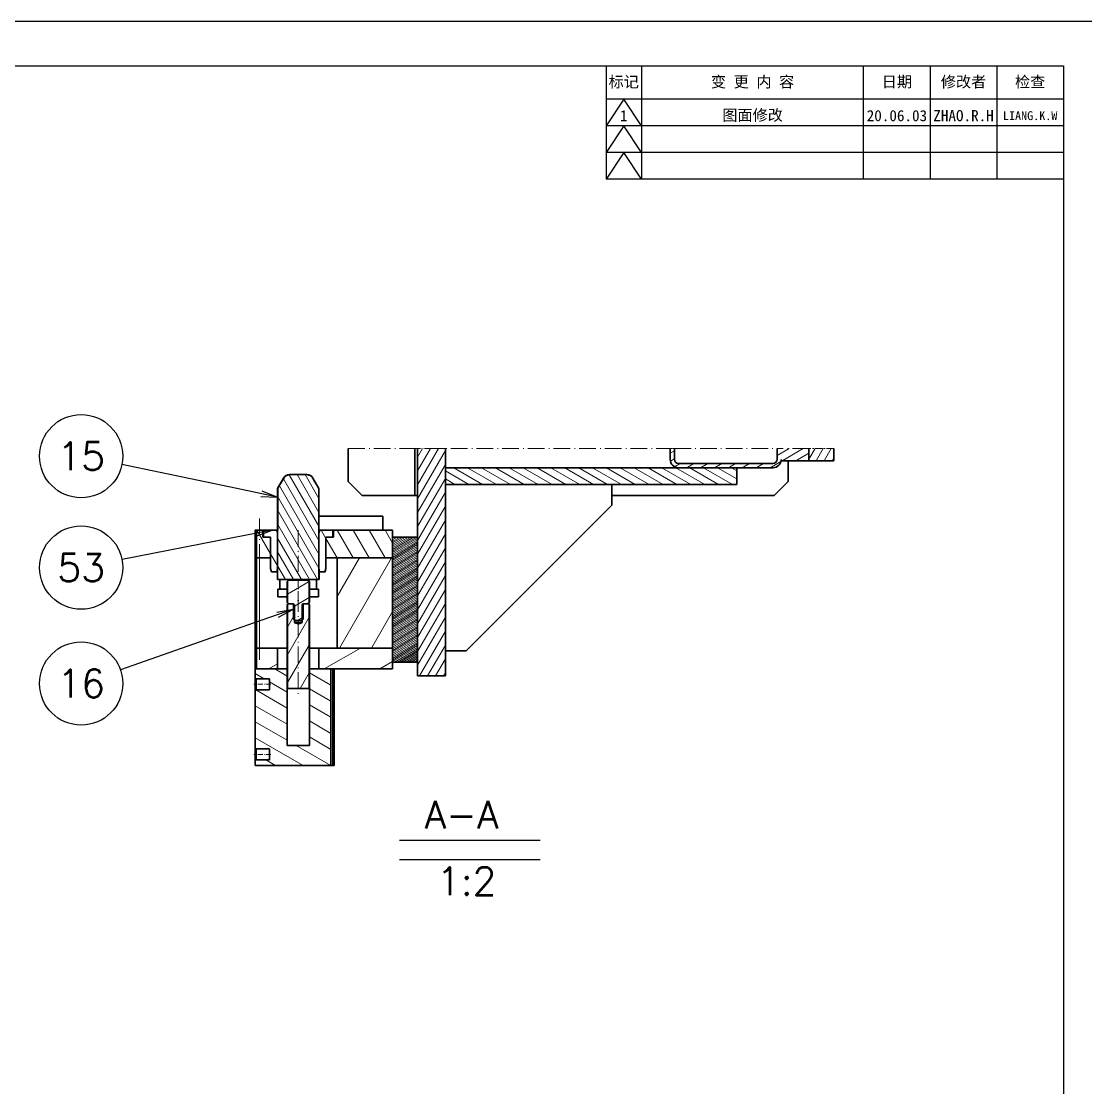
# Model space of a CAD drawing. Extents: x 0 to 18500, y -51 to 3802.
# Drawn here: x 3817 to 5350, y 2265 to 3802 of the extents above; entities that cross this region are included whole.
import ezdxf
from ezdxf.enums import TextEntityAlignment as Align

# ---------------------------------------------------------------- set-up
doc = ezdxf.new("R2010")
doc.units = 0
doc.header["$MEASUREMENT"] = 0
doc.linetypes.add('DASHDOT', pattern=[18.5, 12, -3, 0.5, -3])
doc.layers.get('0').update_dxf_attribs({"linetype": 'CONTINUOUS'})
doc.layers.get('DEFPOINTS').update_dxf_attribs({"linetype": 'CONTINUOUS'})
for name, color, linetype in [('AM_VIS', 7, 'CONTINUOUS'), ('TITLE_FRAME', 7, 'CONTINUOUS'), ('WORD_DIM', 253, 'CONTINUOUS')]:
    doc.layers.add(name, color=color, linetype=linetype)
doc.layers.add('SOLID LINE', color=7, linetype='CONTINUOUS', lineweight=30)
doc.styles.get("Standard").update_dxf_attribs({"font": 'romans.shx', "bigfont": 'bigfont.shx'})
doc.dimstyles.new('1-8', dxfattribs={"dimscale": 8, "dimtxt": 3.5, "dimasz": 3, "dimexe": 1, "dimexo": 0, "dimgap": 1, "dimtad": 3, "dimdsep": 46, "dimtxsty": 'Standard', "dimblk1": 'OPEN', "dimblk2": 'OPEN', "dimsah": 1, "dimcen": 0, "dimclrd": 256, "dimclre": 256, "dimclrt": 3, "dimadec": 0, "dimazin": 0, "dimtfac": 1, "dimtmove": 0, "dimatfit": 3, "dimldrblk": 'OPEN', "dimfxl": 0, "dimtolj": 1, "dimtzin": 0, "dimarcsym": 0})

# ---------------------------------------------------------------- blocks, each defined once
blk = doc.blocks.new('A$C23430185')
at = {"color": 7, "linetype": 'DASHDOT', "lineweight": 13}
for p, q in [((-491.28, 208.64), (-259.28, 208.64)), ((-421.28, 208.64), (-441.28, 208.64)), ((-256.28, 208.64), (-182.28, 208.64)), ((-159.28, 208.64), (-182.28, 208.64)), ((-555.28, 158.37), (-555.28, 56.36)), ((-527.28, 149.87), (-527.28, 119.86)), ((-527.28, 102.97), (-527.28, 29.77))]:
    blk.add_line(p, q, dxfattribs=at)
at = {"color": 7, "lineweight": 35}
for p, q in [((-491.28, 184.87), (-491.28, 208.64)), ((-443.28, 208.64), (-443.28, 174.87)), ((-441.28, 44.87), (-441.28, 208.64)), ((-421.28, 44.87), (-421.28, 208.64)), ((-159.28, 199.87), (-179.28, 199.87)), ((-421.28, 194.87), (-211.28, 194.87)), ((-253.28, 197.87), (-185.28, 197.87)), ((-253.28, 194.87), (-185.28, 194.87)), ((-542.18, 149.87), (-542.18, 179.87)), ((-542.08, 179.87), (-542.08, 149.87)), ((-512.48, 179.87), (-512.48, 149.87)), ((-512.38, 149.87), (-512.38, 179.87)), ((-421.28, 182.87), (-211.28, 182.87)), ((-421.28, 182.87), (-421.28, 62.87)), ((-481.28, 174.87), (-443.28, 174.87)), ((-301.28, 174.87), (-184.28, 174.87)), ((-301.28, 167.87), (-406.28, 62.87)), ((-466.28, 159.87), (-512.38, 159.87)), ((-558.28, 49.87), (-558.28, 149.87)), ((-557.28, 149.87), (-557.28, 129.87)), ((-557.28, 49.87), (-557.28, 149.87)), ((-542.18, 149.87), (-542.18, 114.37)), ((-542.18, 147.37), (-542.18, 122.37)), ((-512.37, 149.87), (-512.37, 114.37)), ((-512.37, 147.37), (-512.37, 122.37)), ((-512.28, 149.87), (-459.28, 149.87)), ((-501.83, 149.87), (-459.28, 149.87)), ((-459.28, 149.87), (-459.28, 129.87)), ((-547.2, 144.57), (-547.2, 122.37)), ((-507.35, 144.57), (-507.35, 122.37)), ((-459.28, 144.87), (-459.28, 54.87)), ((-441.28, 144.87), (-441.28, 54.87)), ((-507.35, 129.87), (-459.28, 129.87)), ((-459.28, 129.87), (-499.28, 129.87)), ((-499.28, 129.87), (-499.28, 64.87)), ((-459.28, 64.87), (-459.28, 129.87)), ((-542.18, 114.37), (-512.37, 114.37)), ((-535.28, 96.37), (-535.28, 35.87)), ((-535.09, 96.37), (-535.09, 35.87)), ((-519.46, 96.37), (-519.46, 35.87)), ((-519.28, 96.37), (-519.28, 35.87)), ((-512.37, 64.87), (-459.28, 64.87)), ((-499.28, 64.87), (-459.28, 64.87)), ((-558.28, 49.87), (-535.3, 49.87)), ((-535.3, 49.87), (-535.3, -5.13)), ((-519.26, 49.87), (-519.26, -5.13)), ((-512.37, 49.87), (-459.28, 49.87)), ((-503.78, -19.63), (-503.78, 49.87)), ((-502.28, 49.87), (-502.28, -19.63)), ((-501.28, 49.87), (-501.28, -19.63)), ((-421.28, 44.87), (-441.28, 44.87)), ((-558.28, -7.08), (-558.28, 34.31)), ((-558.28, -19.63), (-503.78, -19.63))]:
    blk.add_line(p, q, dxfattribs=at)
at = {"color": 7, "linetype": 'DASHDOT', "lineweight": 13, "ltscale": 0.05}
blk.add_line((-443.28, 208.64), (-441.28, 208.64), dxfattribs=at)
at = {"color": 7, "lineweight": 13}
for p, q in [((-441.28, 182.51), (-426.19, 208.64)), ((-441.28, 172.51), (-421.28, 207.15)), ((-441.28, 162.51), (-421.28, 197.15)), ((-394.43, 182.87), (-415.22, 194.87)), ((-384.43, 182.87), (-405.22, 194.87)), ((-374.43, 182.87), (-395.22, 194.87)), ((-364.43, 182.87), (-385.22, 194.87)), ((-354.43, 182.87), (-375.22, 194.87)), ((-344.43, 182.87), (-365.22, 194.87)), ((-334.43, 182.87), (-355.22, 194.87)), ((-324.43, 182.87), (-345.22, 194.87)), ((-314.43, 182.87), (-335.22, 194.87)), ((-304.43, 182.87), (-325.22, 194.87)), ((-294.43, 182.87), (-315.22, 194.87)), ((-284.43, 182.87), (-305.22, 194.87)), ((-274.43, 182.87), (-295.22, 194.87)), ((-264.43, 182.87), (-285.22, 194.87)), ((-254.43, 182.87), (-275.22, 194.87)), ((-244.43, 182.87), (-265.22, 194.87)), ((-234.43, 182.87), (-255.22, 194.87)), ((-224.43, 182.87), (-245.22, 194.87)), ((-214.43, 182.87), (-235.22, 194.87)), ((-512.37, 142.54), (-537.98, 186.89)), ((-512.48, 152.71), (-533.9, 189.83)), ((-512.48, 162.71), (-528.15, 189.87)), ((-441.28, 152.51), (-421.28, 187.15)), ((-512.37, 132.54), (-540.88, 181.92)), ((-441.28, 142.51), (-421.28, 177.15)), ((-512.37, 122.54), (-542.08, 173.99)), ((-513.43, 114.37), (-542.08, 163.99)), ((-441.28, 132.51), (-421.28, 167.15)), ((-519.2, 114.37), (-542.08, 153.99)), ((-441.28, 122.51), (-421.28, 157.15)), ((-487.74, 129.87), (-499.28, 149.87)), ((-476.19, 129.87), (-487.74, 149.87)), ((-464.64, 129.87), (-476.19, 149.87)), ((-441.28, 112.51), (-421.28, 147.15)), ((-524.98, 114.37), (-542.18, 144.16)), ((-459.28, 134.86), (-441.94, 144.87)), ((-459.28, 133.7), (-441.28, 144.09)), ((-459.28, 132.55), (-441.28, 142.94)), ((-459.28, 131.39), (-441.28, 141.78)), ((-459.28, 130.24), (-441.28, 140.63)), ((-459.28, 129.08), (-441.28, 139.47)), ((-459.28, 127.93), (-441.28, 138.32)), ((-530.75, 114.37), (-542.18, 134.16)), ((-459.28, 126.77), (-441.28, 137.17)), ((-459.28, 125.62), (-441.28, 136.01)), ((-459.28, 124.46), (-441.28, 134.86)), ((-459.28, 123.31), (-441.28, 133.7)), ((-459.28, 122.15), (-441.28, 132.55)), ((-459.28, 121), (-441.28, 131.39)), ((-441.28, 102.51), (-421.28, 137.15)), ((-555.28, 129.87), (-555.28, 64.87)), ((-499.28, 102.05), (-483.22, 129.87)), ((-497.65, 64.87), (-460.12, 129.87)), ((-459.28, 119.84), (-441.28, 130.24)), ((-459.28, 118.69), (-441.28, 129.08)), ((-459.28, 117.54), (-441.28, 127.93)), ((-459.28, 116.38), (-441.28, 126.77)), ((-459.28, 115.23), (-441.28, 125.62)), ((-459.28, 114.07), (-441.28, 124.46)), ((-459.28, 112.92), (-441.28, 123.31)), ((-441.28, 92.51), (-421.28, 127.15)), ((-459.28, 111.76), (-441.28, 122.15)), ((-459.28, 110.61), (-441.28, 121)), ((-459.28, 109.45), (-441.28, 119.84)), ((-459.28, 108.3), (-441.28, 118.69)), ((-459.28, 107.14), (-441.28, 117.54)), ((-459.28, 105.99), (-441.28, 116.38)), ((-459.28, 104.83), (-441.28, 115.23)), ((-441.28, 82.51), (-421.28, 117.15)), ((-459.28, 103.68), (-441.28, 114.07)), ((-459.28, 102.52), (-441.28, 112.92)), ((-459.28, 101.37), (-441.28, 111.76)), ((-459.28, 100.21), (-441.28, 110.61)), ((-459.28, 99.06), (-441.28, 109.45)), ((-459.28, 97.91), (-441.28, 108.3)), ((-459.28, 96.75), (-441.28, 107.14)), ((-459.28, 95.6), (-441.28, 105.99)), ((-459.28, 94.44), (-441.28, 104.83)), ((-459.28, 93.29), (-441.28, 103.68)), ((-459.28, 92.13), (-441.28, 102.52)), ((-459.28, 90.98), (-441.28, 101.37)), ((-459.28, 89.82), (-441.28, 100.21)), ((-441.28, 72.51), (-421.28, 107.15)), ((-459.28, 88.67), (-441.28, 99.06)), ((-459.28, 87.51), (-441.28, 97.91)), ((-459.28, 86.36), (-441.28, 96.75)), ((-459.28, 85.2), (-441.28, 95.6)), ((-459.28, 84.05), (-441.28, 94.44)), ((-459.28, 82.89), (-441.28, 93.29)), ((-441.28, 62.51), (-421.28, 97.15)), ((-535.09, 60.02), (-519.46, 87.09)), ((-474.56, 64.87), (-459.28, 91.33)), ((-459.28, 81.74), (-441.28, 92.13)), ((-459.28, 80.59), (-441.28, 90.98)), ((-459.28, 79.43), (-441.28, 89.82)), ((-459.28, 78.28), (-441.28, 88.67)), ((-459.28, 77.12), (-441.28, 87.51)), ((-459.28, 75.97), (-441.28, 86.36)), ((-459.28, 74.81), (-441.28, 85.2)), ((-441.28, 52.51), (-421.28, 87.15)), ((-459.28, 73.66), (-441.28, 84.05)), ((-459.28, 72.5), (-441.28, 82.89)), ((-459.28, 71.35), (-441.28, 81.74)), ((-459.28, 70.19), (-441.28, 80.59)), ((-459.28, 69.04), (-441.28, 79.43)), ((-459.28, 67.88), (-441.28, 78.28)), ((-459.28, 66.73), (-441.28, 77.12)), ((-439.92, 44.87), (-421.28, 77.15)), ((-459.28, 65.57), (-441.28, 75.97)), ((-459.28, 64.42), (-441.28, 74.81)), ((-459.28, 63.26), (-441.28, 73.66)), ((-459.28, 62.11), (-441.28, 72.5)), ((-459.28, 60.96), (-441.28, 71.35)), ((-459.28, 59.8), (-441.28, 70.19)), ((-535.09, 40.02), (-519.46, 67.09)), ((-508.48, 49.87), (-482.5, 64.87)), ((-459.28, 58.65), (-441.28, 69.04)), ((-459.28, 57.49), (-441.28, 67.88)), ((-459.28, 56.34), (-441.28, 66.73)), ((-459.28, 55.18), (-441.28, 65.57)), ((-434.14, 44.87), (-421.28, 67.15)), ((-535.3, 21.71), (-557.88, 34.74)), ((-535.3, 10.16), (-558.28, 23.43)), ((-535.3, -1.39), (-558.28, 11.88)), ((-523.69, -19.63), (-558.28, 0.33)), ((-503.78, -19.59), (-528.81, -5.13))]:
    blk.add_line(p, q, dxfattribs=at)
at = {"color": 7, "lineweight": 13, "ltscale": 0.465645}
blk.add_line((-441.28, 192.51), (-431.96, 208.64), dxfattribs=at)
at = {"color": 7, "lineweight": 13, "ltscale": 0.176971}
blk.add_line((-441.28, 202.51), (-437.74, 208.64), dxfattribs=at)
at = {"color": 7, "lineweight": 35, "ltscale": 0.194373}
for p, q in [((-259.28, 200.87), (-259.28, 208.64)), ((-256.28, 200.87), (-256.28, 208.64)), ((-182.28, 200.87), (-182.28, 208.64))]:
    blk.add_line(p, q, dxfattribs=at)
at = {"color": 7, "linetype": 'DASHDOT', "lineweight": 13, "ltscale": 0.075}
blk.add_line((-256.28, 208.64), (-259.28, 208.64), dxfattribs=at)
at = {"color": 7, "lineweight": 13, "ltscale": 0.253974}
blk.add_line((-182.28, 203.56), (-173.48, 208.64), dxfattribs=at)
at = {"color": 7, "lineweight": 13, "ltscale": 0.438748}
blk.add_line((-178.68, 199.87), (-163.48, 208.64), dxfattribs=at)
at = {"color": 7, "lineweight": 13, "ltscale": 0.007617}
blk.add_line((-171.15, 208.64), (-170.85, 208.64), dxfattribs=at)
at = {"color": 7, "lineweight": 13, "ltscale": 0.046875}
blk.add_line((-171.15, 208.64), (-169.28, 208.64), dxfattribs=at)
at = {"color": 7, "lineweight": 13, "ltscale": 0.039258}
blk.add_line((-170.85, 208.64), (-169.28, 208.64), dxfattribs=at)
at = {"color": 7, "lineweight": 13, "ltscale": 0.25}
blk.add_line((-159.28, 208.64), (-169.28, 208.64), dxfattribs=at)
blk.add_line((-159.28, 208.64), (-169.28, 208.64), dxfattribs=at)
at = {"color": 7, "lineweight": 35, "ltscale": 0.219373}
for p, q in [((-159.28, 199.87), (-159.28, 208.64)), ((-159.28, 199.87), (-159.28, 208.64)), ((-141.28, 199.87), (-141.28, 208.64))]:
    blk.add_line(p, q, dxfattribs=at)
at = {"color": 7, "linetype": 'DASHDOT', "lineweight": 13, "ltscale": 0.45}
blk.add_line((-141.28, 208.64), (-159.28, 208.64), dxfattribs=at)
at = {"color": 7, "lineweight": 13, "ltscale": 0.222046}
blk.add_line((-159.28, 200.95), (-154.84, 208.64), dxfattribs=at)
at = {"color": 7, "lineweight": 13, "ltscale": 0.253306}
for p, q in [((-154.13, 199.87), (-149.06, 208.64)), ((-148.35, 199.87), (-143.29, 208.64))]:
    blk.add_line(p, q, dxfattribs=at)
at = {"color": 7, "lineweight": 13, "ltscale": 0.086604}
blk.add_line((-259.28, 205.29), (-256.28, 207.03), dxfattribs=at)
at = {"color": 7, "lineweight": 13, "ltscale": 0.082655}
blk.add_line((-259.14, 199.6), (-256.28, 201.25), dxfattribs=at)
at = {"color": 7, "lineweight": 35, "ltscale": 0.025}
for p, q in [((-179.28, 200.87), (-179.28, 199.87)), ((-558.28, 149.87), (-557.28, 149.87)), ((-558.28, 49.87), (-557.28, 49.87)), ((-502.28, -19.63), (-501.28, -19.63))]:
    blk.add_line(p, q, dxfattribs=at)
at = {"color": 7, "lineweight": 35, "ltscale": 0.374994}
blk.add_line((-174.28, 184.87), (-174.28, 199.87), dxfattribs=at)
at = {"color": 7, "lineweight": 13, "ltscale": 0.271379}
blk.add_line((-168.68, 199.87), (-159.28, 205.29), dxfattribs=at)
at = {"color": 7, "lineweight": 35, "ltscale": 0.45}
for p, q in [((-159.28, 199.87), (-141.28, 199.87)), ((-459.28, 144.87), (-441.28, 144.87)), ((-459.28, 54.87), (-441.28, 54.87))]:
    blk.add_line(p, q, dxfattribs=at)
at = {"color": 7, "lineweight": 13, "ltscale": 0.065234}
blk.add_line((-142.58, 199.87), (-141.28, 202.13), dxfattribs=at)
at = {"color": 7, "lineweight": 35, "ltscale": 0.3}
for p, q in [((-421.28, 194.87), (-421.28, 182.87)), ((-211.28, 194.87), (-211.28, 182.87))]:
    blk.add_line(p, q, dxfattribs=at)
at = {"color": 7, "lineweight": 13, "ltscale": 0.486279}
blk.add_line((-404.43, 182.87), (-421.28, 192.59), dxfattribs=at)
at = {"color": 7, "lineweight": 13, "ltscale": 0.114485}
blk.add_line((-256.11, 195.58), (-252.14, 197.87), dxfattribs=at)
at = {"color": 7, "lineweight": 13, "ltscale": 0.149992}
for p, q in [((-247.34, 194.87), (-242.14, 197.87)), ((-237.34, 194.87), (-232.14, 197.87)), ((-227.34, 194.87), (-222.14, 197.87)), ((-217.34, 194.87), (-212.14, 197.87)), ((-207.34, 194.87), (-202.14, 197.87)), ((-197.34, 194.87), (-192.14, 197.87))]:
    blk.add_line(p, q, dxfattribs=at)
at = {"color": 7, "lineweight": 13, "ltscale": 0.402396}
blk.add_line((-211.28, 186.82), (-225.22, 194.87), dxfattribs=at)
at = {"color": 7, "lineweight": 13, "ltscale": 0.113722}
blk.add_line((-211.28, 192.59), (-215.22, 194.87), dxfattribs=at)
at = {"color": 7, "lineweight": 13, "ltscale": 0.227518}
blk.add_line((-187.34, 194.87), (-179.46, 199.42), dxfattribs=at)
at = {"color": 7, "lineweight": 35, "ltscale": 0.216506}
for p, q in [((-537.85, 187.37), (-542.18, 179.87)), ((-516.71, 187.37), (-512.38, 179.87))]:
    blk.add_line(p, q, dxfattribs=at)
at = {"color": 7, "lineweight": 13, "ltscale": 0.003491}
for p, q in [((-537.85, 187.37), (-537.71, 187.37)), ((-516.85, 187.37), (-516.71, 187.37))]:
    blk.add_line(p, q, dxfattribs=at)
at = {"color": 7, "lineweight": 35, "ltscale": 0.006006}
blk.add_line((-533.52, 189.87), (-533.28, 189.87), dxfattribs=at)
at = {"color": 7, "lineweight": 35, "ltscale": 0.299988}
blk.add_line((-521.28, 189.87), (-533.28, 189.87), dxfattribs=at)
at = {"color": 7, "lineweight": 13, "ltscale": 0.495134}
blk.add_line((-512.48, 172.71), (-522.38, 189.87), dxfattribs=at)
at = {"color": 7, "lineweight": 35, "ltscale": 0.005994}
blk.add_line((-521.28, 189.87), (-521.04, 189.87), dxfattribs=at)
at = {"color": 7, "lineweight": 35, "ltscale": 0.353553}
for p, q in [((-481.28, 174.87), (-491.28, 184.87)), ((-184.28, 174.87), (-174.28, 184.87))]:
    blk.add_line(p, q, dxfattribs=at)
at = {"color": 7, "lineweight": 13, "ltscale": 0.197605}
blk.add_line((-414.43, 182.87), (-421.28, 186.82), dxfattribs=at)
at = {"color": 7, "lineweight": 35, "ltscale": 0.002466}
for p, q in [((-542.08, 179.87), (-542.18, 179.87)), ((-512.38, 179.87), (-512.48, 179.87))]:
    blk.add_line(p, q, dxfattribs=at)
at = {"color": 7, "lineweight": 35, "ltscale": 0.375}
for p, q in [((-301.28, 182.87), (-301.28, 167.87)), ((-547.2, 144.87), (-547.2, 129.87)), ((-507.35, 144.87), (-507.35, 129.87)), ((-535.28, 112.87), (-535.28, 97.87)), ((-535.09, 112.87), (-535.09, 97.87)), ((-519.46, 112.87), (-519.46, 97.87)), ((-519.28, 112.87), (-519.28, 97.87)), ((-557.28, 64.87), (-557.28, 49.87)), ((-542.18, 64.87), (-542.18, 49.87)), ((-512.37, 64.87), (-512.37, 49.87)), ((-459.28, 64.87), (-459.28, 49.87)), ((-406.28, 62.87), (-421.28, 62.87))]:
    blk.add_line(p, q, dxfattribs=at)
at = {"color": 7, "lineweight": 35, "ltscale": 0.05}
for p, q in [((-441.28, 174.87), (-443.28, 174.87)), ((-557.28, 149.87), (-555.28, 149.87))]:
    blk.add_line(p, q, dxfattribs=at)
at = {"color": 7, "lineweight": 35, "ltscale": 0.25}
blk.add_line((-466.28, 159.87), (-466.28, 149.87), dxfattribs=at)
at = {"color": 7, "lineweight": 35, "ltscale": 0.11394}
blk.add_line((-557.28, 149.87), (-552.72, 149.87), dxfattribs=at)
at = {"color": 7, "lineweight": 13, "ltscale": 0.49078}
blk.add_line((-547.2, 132.86), (-557.02, 149.87), dxfattribs=at)
at = {"color": 7, "lineweight": 35, "ltscale": 0.325}
blk.add_line((-555.28, 149.87), (-542.28, 149.87), dxfattribs=at)
at = {"color": 7, "lineweight": 35, "ltscale": 0.018579}
blk.add_line((-552.72, 149.87), (-551.98, 149.87), dxfattribs=at)
at = {"color": 7, "lineweight": 35, "ltscale": 0.125}
for p, q in [((-552.72, 149.87), (-552.72, 144.87)), ((-501.83, 149.87), (-501.83, 144.87)), ((-459.28, 144.87), (-459.28, 149.87)), ((-459.28, 49.87), (-459.28, 54.87))]:
    blk.add_line(p, q, dxfattribs=at)
at = {"color": 7, "lineweight": 35, "ltscale": 0.010604}
for p, q in [((-551.98, 149.87), (-552.28, 149.57)), ((-502.58, 149.87), (-502.28, 149.57))]:
    blk.add_line(p, q, dxfattribs=at)
at = {"color": 7, "lineweight": 35, "ltscale": 0.001465}
for p, q in [((-552.28, 149.57), (-552.22, 149.57)), ((-502.34, 149.57), (-502.28, 149.57)), ((-552.28, 144.87), (-552.22, 144.87)), ((-502.34, 144.87), (-502.28, 144.87))]:
    blk.add_line(p, q, dxfattribs=at)
at = {"color": 7, "lineweight": 35, "ltscale": 0.117499}
for p, q in [((-552.28, 149.57), (-552.28, 144.87)), ((-552.22, 149.57), (-552.22, 144.87)), ((-502.34, 149.57), (-502.34, 144.87)), ((-502.28, 149.57), (-502.28, 144.87))]:
    blk.add_line(p, q, dxfattribs=at)
at = {"color": 7, "lineweight": 35, "ltscale": 0.010621}
for p, q in [((-551.92, 149.87), (-552.22, 149.57)), ((-502.64, 149.87), (-502.34, 149.57))]:
    blk.add_line(p, q, dxfattribs=at)
at = {"color": 7, "lineweight": 35, "ltscale": 0.001489}
for p, q in [((-551.98, 149.87), (-551.92, 149.87)), ((-502.64, 149.87), (-502.58, 149.87))]:
    blk.add_line(p, q, dxfattribs=at)
at = {"color": 7, "lineweight": 35, "ltscale": 0.211279}
for p, q in [((-543.47, 149.87), (-551.92, 149.87)), ((-502.64, 149.87), (-511.09, 149.87))]:
    blk.add_line(p, q, dxfattribs=at)
at = {"color": 7, "lineweight": 35, "ltscale": 0.041748}
blk.add_line((-545.23, 149.87), (-543.56, 149.87), dxfattribs=at)
at = {"color": 7, "lineweight": 35, "ltscale": 0.031995}
blk.add_line((-542.28, 149.87), (-543.56, 149.87), dxfattribs=at)
at = {"color": 7, "lineweight": 13, "ltscale": 0.004956}
for p, q in [((-542.28, 149.04), (-542.48, 149.04)), ((-512.08, 149.04), (-512.28, 149.04))]:
    blk.add_line(p, q, dxfattribs=at)
at = {"color": 7, "lineweight": 35, "ltscale": 0.042493}
for p, q in [((-542.18, 147.37), (-542.48, 149.04)), ((-512.37, 147.37), (-512.08, 149.04))]:
    blk.add_line(p, q, dxfattribs=at)
at = {"color": 7, "lineweight": 35, "ltscale": 0.002454}
for p, q in [((-542.18, 149.87), (-542.28, 149.87)), ((-512.28, 149.87), (-512.37, 149.87)), ((-542.18, 114.37), (-542.28, 114.37)), ((-512.28, 114.37), (-512.37, 114.37))]:
    blk.add_line(p, q, dxfattribs=at)
at = {"color": 7, "lineweight": 35, "ltscale": 0.048682}
for p, q in [((-542.28, 147.92), (-542.28, 149.87)), ((-512.28, 147.92), (-512.28, 149.87))]:
    blk.add_line(p, q, dxfattribs=at)
at = {"color": 7, "lineweight": 35, "ltscale": 0.002515}
for p, q in [((-542.08, 149.87), (-542.18, 149.87)), ((-512.37, 149.87), (-512.48, 149.87))]:
    blk.add_line(p, q, dxfattribs=at)
at = {"color": 7, "linetype": 'DASHDOT', "lineweight": 13, "ltscale": 0.024792}
blk.add_line((-527.28, 149.95), (-527.28, 148.96), dxfattribs=at)
at = {"color": 7, "lineweight": 35, "ltscale": 0.029736}
blk.add_line((-512.28, 149.87), (-511.09, 149.87), dxfattribs=at)
at = {"color": 7, "lineweight": 35, "ltscale": 0.029761}
blk.add_line((-511.09, 149.87), (-512.28, 149.87), dxfattribs=at)
at = {"color": 7, "lineweight": 35, "ltscale": 0.044104}
blk.add_line((-511, 149.87), (-509.23, 149.87), dxfattribs=at)
at = {"color": 7, "lineweight": 13, "ltscale": 0.174039}
blk.add_line((-507.35, 143.84), (-510.83, 149.87), dxfattribs=at)
at = {"color": 7, "lineweight": 35, "ltscale": 0.018567}
blk.add_line((-502.58, 149.87), (-501.83, 149.87), dxfattribs=at)
at = {"color": 7, "lineweight": 13, "ltscale": 0.268313}
blk.add_line((-459.28, 140.57), (-464.64, 149.87), dxfattribs=at)
at = {"color": 7, "lineweight": 35, "ltscale": 0.137891}
for p, q in [((-552.72, 144.87), (-547.2, 144.87)), ((-507.35, 144.87), (-501.83, 144.87))]:
    blk.add_line(p, q, dxfattribs=at)
at = {"color": 7, "lineweight": 35, "ltscale": 0.117847}
for p, q in [((-547.5, 144.87), (-552.22, 144.87)), ((-502.34, 144.87), (-507.05, 144.87))]:
    blk.add_line(p, q, dxfattribs=at)
at = {"color": 7, "lineweight": 13, "ltscale": 0.403304}
blk.add_line((-499.28, 129.87), (-507.35, 143.84), dxfattribs=at)
at = {"color": 7, "lineweight": 13, "ltscale": 0.442738}
blk.add_line((-459.28, 136.01), (-443.94, 144.87), dxfattribs=at)
at = {"color": 7, "lineweight": 13, "ltscale": 0.385002}
blk.add_line((-459.28, 137.17), (-445.94, 144.87), dxfattribs=at)
at = {"color": 7, "lineweight": 13, "ltscale": 0.327269}
blk.add_line((-459.28, 138.32), (-447.94, 144.87), dxfattribs=at)
at = {"color": 7, "lineweight": 13, "ltscale": 0.269536}
blk.add_line((-459.28, 139.47), (-449.94, 144.87), dxfattribs=at)
at = {"color": 7, "lineweight": 13, "ltscale": 0.2118}
blk.add_line((-459.28, 140.63), (-451.94, 144.87), dxfattribs=at)
at = {"color": 7, "lineweight": 13, "ltscale": 0.154064}
blk.add_line((-459.28, 141.78), (-453.94, 144.87), dxfattribs=at)
at = {"color": 7, "lineweight": 13, "ltscale": 0.096328}
blk.add_line((-459.28, 142.94), (-455.94, 144.87), dxfattribs=at)
at = {"color": 7, "lineweight": 13, "ltscale": 0.038592}
blk.add_line((-459.28, 144.09), (-457.94, 144.87), dxfattribs=at)
at = {"color": 7, "lineweight": 13, "ltscale": 0.251228}
blk.add_line((-542.18, 124.16), (-547.2, 132.86), dxfattribs=at)
at = {"color": 7, "lineweight": 13, "ltscale": 0.028871}
blk.add_line((-557.28, 126.77), (-558.28, 127.35), dxfattribs=at)
at = {"color": 7, "lineweight": 13, "ltscale": 0.012885}
blk.add_line((-557.02, 129.87), (-557.28, 130.31), dxfattribs=at)
at = {"color": 7, "lineweight": 35, "ltscale": 0.251831}
blk.add_line((-557.28, 129.87), (-547.2, 129.87), dxfattribs=at)
at = {"color": 7, "lineweight": 35, "ltscale": 0.1875}
for p, q in [((-547.28, 129.87), (-547.28, 122.37)), ((-507.28, 129.87), (-507.28, 122.37))]:
    blk.add_line(p, q, dxfattribs=at)
at = {"color": 7, "lineweight": 13, "ltscale": 0.282768}
blk.add_line((-536.52, 114.37), (-542.18, 124.16), dxfattribs=at)
at = {"color": 7, "lineweight": 35, "ltscale": 0.001843}
for p, q in [((-547.28, 122.37), (-547.2, 122.37)), ((-507.35, 122.37), (-507.28, 122.37))]:
    blk.add_line(p, q, dxfattribs=at)
at = {"color": 7, "lineweight": 35, "ltscale": 0.064705}
for p, q in [((-546.61, 119.87), (-547.28, 122.37)), ((-507.95, 119.87), (-507.28, 122.37))]:
    blk.add_line(p, q, dxfattribs=at)
at = {"color": 7, "lineweight": 35, "ltscale": 0.064721}
for p, q in [((-546.53, 119.87), (-547.2, 122.37)), ((-508.02, 119.87), (-507.35, 122.37))]:
    blk.add_line(p, q, dxfattribs=at)
at = {"color": 7, "lineweight": 35, "ltscale": 0.001904}
for p, q in [((-546.53, 119.87), (-546.61, 119.87)), ((-507.95, 119.87), (-508.02, 119.87))]:
    blk.add_line(p, q, dxfattribs=at)
at = {"color": 7, "lineweight": 35, "ltscale": 0.097705}
for p, q in [((-542.62, 119.87), (-546.53, 119.87)), ((-508.02, 119.87), (-511.93, 119.87))]:
    blk.add_line(p, q, dxfattribs=at)
at = {"color": 7, "lineweight": 35, "ltscale": 0.063477}
for p, q in [((-542.18, 122.37), (-542.62, 119.87)), ((-512.37, 122.37), (-511.93, 119.87))]:
    blk.add_line(p, q, dxfattribs=at)
at = {"color": 7, "lineweight": 35, "ltscale": 0.00863}
blk.add_line((-542.62, 119.87), (-542.28, 119.87), dxfattribs=at)
at = {"color": 7, "lineweight": 35, "ltscale": 0.186169}
for p, q in [((-542.28, 114.37), (-542.28, 121.81)), ((-512.28, 114.37), (-512.28, 121.81))]:
    blk.add_line(p, q, dxfattribs=at)
at = {"color": 7, "lineweight": 35, "ltscale": 0.008643}
blk.add_line((-512.28, 119.87), (-511.93, 119.87), dxfattribs=at)
at = {"color": 7, "lineweight": 35, "ltscale": 0.175}
for p, q in [((-540.54, 107.37), (-540.54, 114.37)), ((-514.01, 107.37), (-514.01, 114.37))]:
    blk.add_line(p, q, dxfattribs=at)
at = {"color": 7, "lineweight": 35, "ltscale": 0.035355}
for p, q in [((-534.28, 113.87), (-535.28, 112.87)), ((-520.28, 113.87), (-519.28, 112.87)), ((-534.28, 96.87), (-535.28, 97.87)), ((-520.28, 96.87), (-519.28, 97.87))]:
    blk.add_line(p, q, dxfattribs=at)
at = {"color": 7, "lineweight": 35, "ltscale": 0.004639}
for p, q in [((-535.28, 112.87), (-535.09, 112.87)), ((-519.46, 112.87), (-519.28, 112.87)), ((-535.28, 97.87), (-535.09, 97.87)), ((-535.28, 96.37), (-535.09, 96.37)), ((-519.46, 97.87), (-519.28, 97.87)), ((-519.46, 96.37), (-519.28, 96.37)), ((-535.28, 35.87), (-535.09, 35.87)), ((-519.46, 35.87), (-519.28, 35.87))]:
    blk.add_line(p, q, dxfattribs=at)
at = {"color": 7, "lineweight": 35, "ltscale": 0.035842}
for p, q in [((-534.06, 113.87), (-535.09, 112.87)), ((-520.49, 113.87), (-519.46, 112.87)), ((-534.06, 96.87), (-535.09, 97.87)), ((-520.49, 96.87), (-519.46, 97.87))]:
    blk.add_line(p, q, dxfattribs=at)
at = {"color": 7, "lineweight": 13, "ltscale": 0.451169}
blk.add_line((-535.09, 103.79), (-519.46, 112.81), dxfattribs=at)
at = {"color": 7, "lineweight": 35, "ltscale": 0.005322}
for p, q in [((-534.28, 113.87), (-534.06, 113.87)), ((-520.49, 113.87), (-520.28, 113.87)), ((-534.06, 96.87), (-534.28, 96.87)), ((-520.28, 96.87), (-520.49, 96.87))]:
    blk.add_line(p, q, dxfattribs=at)
at = {"color": 7, "lineweight": 35, "ltscale": 0.339355}
blk.add_line((-534.06, 113.87), (-520.49, 113.87), dxfattribs=at)
at = {"color": 7, "linetype": 'DASHDOT', "lineweight": 13, "ltscale": 0.450018}
blk.add_line((-527.28, 114.37), (-527.28, 96.36), dxfattribs=at)
at = {"color": 7, "lineweight": 13, "ltscale": 0.028865}
for p, q in [((-557.28, 103.68), (-558.28, 104.26)), ((-557.28, 57.49), (-558.28, 58.07))]:
    blk.add_line(p, q, dxfattribs=at)
at = {"color": 7, "lineweight": 35, "ltscale": 0.1375}
for p, q in [((-541.86, 101.87), (-541.86, 107.37)), ((-512.69, 101.87), (-512.69, 107.37))]:
    blk.add_line(p, q, dxfattribs=at)
at = {"color": 7, "lineweight": 35, "ltscale": 0.164648}
for p, q in [((-535.28, 107.37), (-541.86, 107.37)), ((-541.86, 101.87), (-535.28, 101.87)), ((-512.69, 107.37), (-519.28, 107.37)), ((-519.28, 101.87), (-512.69, 101.87))]:
    blk.add_line(p, q, dxfattribs=at)
at = {"color": 7, "lineweight": 13, "ltscale": 0.326088}
blk.add_line((-530.76, 94.74), (-519.46, 101.26), dxfattribs=at)
at = {"color": 7, "lineweight": 35, "ltscale": 0.017678}
for p, q in [((-534.78, 96.87), (-535.28, 96.37)), ((-519.78, 96.87), (-519.28, 96.37))]:
    blk.add_line(p, q, dxfattribs=at)
at = {"color": 7, "lineweight": 35, "ltscale": 0.017903}
for p, q in [((-534.58, 96.87), (-535.09, 96.37)), ((-519.97, 96.87), (-519.46, 96.37))]:
    blk.add_line(p, q, dxfattribs=at)
at = {"color": 7, "lineweight": 35, "ltscale": 0.004956}
for p, q in [((-534.58, 96.87), (-534.78, 96.87)), ((-519.97, 96.87), (-519.78, 96.87))]:
    blk.add_line(p, q, dxfattribs=at)
at = {"color": 7, "lineweight": 35, "ltscale": 0.092175}
for p, q in [((-530.89, 96.87), (-534.58, 96.87)), ((-519.97, 96.87), (-523.66, 96.87))]:
    blk.add_line(p, q, dxfattribs=at)
at = {"color": 7, "lineweight": 35, "ltscale": 0.082642}
for p, q in [((-534.06, 96.87), (-530.76, 96.87)), ((-523.8, 96.87), (-520.49, 96.87))]:
    blk.add_line(p, q, dxfattribs=at)
at = {"color": 7, "lineweight": 35, "ltscale": 0.279999}
for p, q in [((-530.76, 96.87), (-530.76, 85.67)), ((-523.8, 96.87), (-523.8, 85.67))]:
    blk.add_line(p, q, dxfattribs=at)
at = {"color": 7, "lineweight": 35, "ltscale": 0.318378}
for p, q in [((-530.02, 96.1), (-530.02, 83.37)), ((-524.53, 96.1), (-524.53, 83.37))]:
    blk.add_line(p, q, dxfattribs=at)
at = {"color": 7, "lineweight": 13, "ltscale": 0.253514}
blk.add_line((-535.09, 80.02), (-530.02, 88.8), dxfattribs=at)
at = {"color": 7, "lineweight": 35, "ltscale": 0.004614}
blk.add_line((-530.02, 84.87), (-529.84, 84.87), dxfattribs=at)
at = {"color": 7, "lineweight": 35, "ltscale": 0.127979}
blk.add_line((-529.84, 84.87), (-524.72, 84.87), dxfattribs=at)
at = {"color": 7, "lineweight": 13, "ltscale": 0.117416}
blk.add_line((-527.86, 84.87), (-523.8, 87.21), dxfattribs=at)
at = {"color": 7, "lineweight": 35, "ltscale": 0.004602}
blk.add_line((-524.53, 84.87), (-524.72, 84.87), dxfattribs=at)
at = {"color": 7, "lineweight": 13, "ltscale": 0.028868}
blk.add_line((-557.28, 80.59), (-558.28, 81.16), dxfattribs=at)
at = {"color": 7, "lineweight": 35, "ltscale": 0.137207}
blk.add_line((-530.02, 83.37), (-524.53, 83.37), dxfattribs=at)
at = {"color": 7, "lineweight": 35, "ltscale": 0.377454}
for p, q in [((-557.28, 64.87), (-542.18, 64.87)), ((-557.28, 49.87), (-542.18, 49.87))]:
    blk.add_line(p, q, dxfattribs=at)
at = {"color": 7, "lineweight": 35, "ltscale": 0.174915}
blk.add_line((-542.27, 64.87), (-535.28, 64.87), dxfattribs=at)
at = {"color": 7, "lineweight": 35, "ltscale": 0.172559}
blk.add_line((-519.28, 64.87), (-512.37, 64.87), dxfattribs=at)
at = {"color": 7, "lineweight": 13, "ltscale": 0.477682}
blk.add_line((-457.82, 54.87), (-441.28, 64.42), dxfattribs=at)
at = {"color": 7, "lineweight": 13, "ltscale": 0.419949}
blk.add_line((-455.82, 54.87), (-441.28, 63.26), dxfattribs=at)
at = {"color": 7, "lineweight": 13, "ltscale": 0.362213}
blk.add_line((-453.82, 54.87), (-441.28, 62.11), dxfattribs=at)
at = {"color": 7, "lineweight": 13, "ltscale": 0.265811}
blk.add_line((-468.48, 49.87), (-459.28, 55.18), dxfattribs=at)
at = {"color": 7, "lineweight": 13, "ltscale": 0.304477}
blk.add_line((-451.82, 54.87), (-441.28, 60.96), dxfattribs=at)
at = {"color": 7, "lineweight": 13, "ltscale": 0.246741}
blk.add_line((-449.82, 54.87), (-441.28, 59.8), dxfattribs=at)
at = {"color": 7, "lineweight": 13, "ltscale": 0.189008}
blk.add_line((-447.82, 54.87), (-441.28, 58.65), dxfattribs=at)
at = {"color": 7, "lineweight": 13, "ltscale": 0.131272}
blk.add_line((-445.82, 54.87), (-441.28, 57.49), dxfattribs=at)
at = {"color": 7, "lineweight": 13, "ltscale": 0.073539}
blk.add_line((-443.82, 54.87), (-441.28, 56.34), dxfattribs=at)
at = {"color": 7, "lineweight": 13, "ltscale": 0.015803}
blk.add_line((-441.82, 54.87), (-441.28, 55.18), dxfattribs=at)
at = {"color": 7, "lineweight": 13, "ltscale": 0.354652}
blk.add_line((-428.37, 44.87), (-421.28, 57.15), dxfattribs=at)
at = {"color": 7, "lineweight": 35, "ltscale": 0.161163}
blk.add_line((-558.28, 43.42), (-558.28, 49.87), dxfattribs=at)
at = {"color": 7, "lineweight": 13, "ltscale": 0.186413}
blk.add_line((-551.82, 42.79), (-558.28, 46.52), dxfattribs=at)
at = {"color": 7, "lineweight": 13, "ltscale": 0.182043}
blk.add_line((-548.48, 49.87), (-542.18, 53.51), dxfattribs=at)
at = {"color": 7, "lineweight": 13, "ltscale": 0.253255}
blk.add_line((-535.3, 44.8), (-544.07, 49.87), dxfattribs=at)
at = {"color": 7, "lineweight": 35, "ltscale": 0.112097}
blk.add_line((-542.18, 49.87), (-537.69, 49.87), dxfattribs=at)
at = {"color": 7, "lineweight": 35, "ltscale": 0.000476074}
blk.add_line((-535.3, 49.87), (-535.28, 49.87), dxfattribs=at)
at = {"color": 7, "lineweight": 13, "ltscale": 0.323977}
blk.add_line((-525.94, 35.87), (-519.46, 47.09), dxfattribs=at)
at = {"color": 7, "lineweight": 35, "ltscale": 0.00498}
blk.add_line((-519.28, 49.87), (-519.08, 49.87), dxfattribs=at)
at = {"color": 7, "lineweight": 35, "ltscale": 0.387024}
blk.add_line((-519.26, 49.87), (-503.78, 49.87), dxfattribs=at)
at = {"color": 7, "lineweight": 13, "ltscale": 0.446894}
for p, q in [((-503.78, 38.15), (-519.26, 47.09)), ((-503.78, 26.6), (-519.26, 35.54)), ((-503.78, -8.04), (-519.26, 0.9))]:
    blk.add_line(p, q, dxfattribs=at)
at = {"color": 7, "lineweight": 35, "ltscale": 0.111255}
blk.add_line((-516.82, 49.87), (-512.37, 49.87), dxfattribs=at)
at = {"color": 7, "lineweight": 13, "ltscale": 0.008431}
blk.add_line((-503.78, 49.7), (-504.07, 49.87), dxfattribs=at)
at = {"color": 7, "lineweight": 13, "ltscale": 0.065977}
blk.add_line((-422.6, 44.87), (-421.28, 47.15), dxfattribs=at)
at = {"color": 7, "linetype": 'DASHDOT', "lineweight": 13, "ltscale": 0.306909}
for p, q in [((-547.02, 38.87), (-559.3, 38.87)), ((-547.02, -11.63), (-559.3, -11.63))]:
    blk.add_line(p, q, dxfattribs=at)
at = {"color": 7, "lineweight": 35, "ltscale": 0.227673}
for p, q in [((-558.28, 34.31), (-558.28, 43.42)), ((-558.28, -16.19), (-558.28, -7.08))]:
    blk.add_line(p, q, dxfattribs=at)
at = {"color": 7, "lineweight": 35, "ltscale": 0.241248}
for p, q in [((-548.05, 42.79), (-557.7, 42.79)), ((-548.05, 34.94), (-557.7, 34.94)), ((-548.05, -7.71), (-557.7, -7.71)), ((-548.05, -15.56), (-557.7, -15.56))]:
    blk.add_line(p, q, dxfattribs=at)
at = {"color": 7, "lineweight": 35, "ltscale": 0.196387}
for p, q in [((-557.7, 42.79), (-557.7, 34.94)), ((-548.05, 34.94), (-548.05, 42.79)), ((-557.7, -7.71), (-557.7, -15.56)), ((-548.05, -15.56), (-548.05, -7.71))]:
    blk.add_line(p, q, dxfattribs=at)
at = {"color": 7, "lineweight": 13, "ltscale": 0.368089}
blk.add_line((-535.3, 33.25), (-548.05, 40.62), dxfattribs=at)
at = {"color": 7, "lineweight": 35, "ltscale": 0.390723}
blk.add_line((-535.09, 35.87), (-519.46, 35.87), dxfattribs=at)
at = {"color": 7, "lineweight": 13, "ltscale": 0.446897}
for p, q in [((-503.78, 15.06), (-519.26, 23.99)), ((-503.78, 3.51), (-519.26, 12.45))]:
    blk.add_line(p, q, dxfattribs=at)
at = {"color": 7, "lineweight": 35, "ltscale": 0.400952}
blk.add_line((-535.3, -5.13), (-519.26, -5.13), dxfattribs=at)
at = {"color": 7, "lineweight": 35, "ltscale": 0.086163}
blk.add_line((-558.28, -19.63), (-558.28, -16.19), dxfattribs=at)
at = {"color": 7, "lineweight": 13, "ltscale": 0.20361}
blk.add_line((-543.69, -19.63), (-550.74, -15.56), dxfattribs=at)
at = {"color": 7, "lineweight": 35, "ltscale": 0.0375}
blk.add_line((-503.78, -19.63), (-502.28, -19.63), dxfattribs=at)
at = {"color": 7, "lineweight": 35}
for points in [[(-537.71, 187.37), (-537.19, 188.09), (-536.56, 188.71), (-535.82, 189.21), (-535.01, 189.57), (-534.16, 189.79), (-533.28, 189.87)], [(-516.85, 187.37), (-517.36, 188.09), (-518, 188.71), (-518.73, 189.21), (-519.54, 189.57), (-520.4, 189.79), (-521.28, 189.87)], [(-530.02, 83.37), (-528.94, 82.87), (-528.15, 82.61), (-527.73, 82.52), (-527.32, 82.49), (-526.91, 82.51), (-526.53, 82.58), (-526.09, 82.7), (-525.01, 83.14), (-524.53, 83.37)]]:
    blk.add_lwpolyline(points, dxfattribs=at)
for centre, radius, start, end in [((-253.28, 200.87), 6, 180.00001, 270), ((-253.28, 200.87), 3, 180.00001, 270), ((-185.28, 200.87), 3, 270, 0), ((-185.28, 200.87), 6, 270, 0), ((2102.58, -1356.33), 3058.45, 149.68645, 149.84906), ((-533.52, 184.87), 5, 89.99808, 150.00001), ((-521.04, 184.87), 5, 30, 90.00128), ((-3157.13, -1356.33), 3058.45, 30.15093, 30.31356), ((-543.46, 148.86), 1, 10.23564, 90.13965), ((-511.09, 148.86), 1, 89.86036, 169.76435), ((-547.5, 144.57), 0.301, 0.12189, 90.12028), ((-507.05, 144.57), 0.301, 89.87972, 179.87811), ((-505.81, 124.51), 37.32, 227.78465, 229.56366), ((-548.74, 124.51), 37.32, 310.43634, 312.21534), ((-508.96, 109.84), 32.55, 227.95112, 230.09954), ((-545.6, 109.84), 32.55, 309.90044, 312.04889), ((-618.28, -12.78), 82.21, 42.53293, 43.12755), ((-618.28, 90.51), 82.21, 316.87245, 317.46707), ((-618.28, -63.28), 82.21, 42.53296, 43.12757), ((-618.28, 40.01), 82.21, 316.87243, 317.46704)]:
    blk.add_arc(centre, radius, start, end, dxfattribs=at)
blk = doc.blocks.new('aa1')
for p, q in [((0, 0), (-1, 0)), ((-0.4, 0.067), (0, 0)), ((-0.4, -0.067), (0, 0))]:
    blk.add_line(p, q)
blk = doc.blocks.new('aa2')
blk.add_circle((0, 0), 1)
blk = doc.blocks.new('*D1577')
at = {"layer": 'DEFPOINTS', "color": 0, "linetype": 'Continuous'}
for p in [(3902.9, 3175.1), (3902.9, 3175.1), (4185.9, 3116.3)]:
    blk.add_point(p, dxfattribs=at)
at = {"layer": 'WORD_DIM', "linetype": 'Continuous', "lineweight": -2}
blk.add_line((4127.2, 3128.5), (3961.7, 3162.9), dxfattribs=at)
at = {"layer": 'WORD_DIM', "linetype": 'Continuous', "lineweight": -2, "xscale": 60, "yscale": 60, "zscale": 60}
for name, p, rotation in [('aa2', (3902.9, 3175.1), 168.2625397110593), ('aa1', (4185.9, 3116.3), 348.2625397110592)]:
    blk.add_blockref(name, p, dxfattribs=dict(at, rotation=rotation))
at = {"layer": 'WORD_DIM', "color": 3, "linetype": 'Continuous', "insert": (4044.4, 3145.7), "char_height": 0.000008, "attachment_point": 5, "rotation": 348.2625}
blk.add_mtext('\\A1;289.05', dxfattribs=at)
blk = doc.blocks.new('_OPEN')
at = {"color": 0}
for p, q in [((-1, 0.167), (0, 0)), ((-1, -0.167), (0, 0)), ((0, 0), (-1, 0))]:
    blk.add_line(p, q, dxfattribs=at)
blk = doc.blocks.new('*D1575')
at = {"layer": 'DEFPOINTS', "color": 0, "linetype": 'Continuous'}
for p in [(4208.8, 2954.7), (3902.9, 2847.6), (3902.9, 2847.6)]:
    blk.add_point(p, dxfattribs=at)
at = {"layer": 'WORD_DIM', "linetype": 'Continuous', "lineweight": -2}
blk.add_line((4152.1, 2934.8), (3959.5, 2867.4), dxfattribs=at)
at = {"layer": 'WORD_DIM', "linetype": 'Continuous', "lineweight": -2, "xscale": 60, "yscale": 60, "zscale": 60}
for name, p, rotation in [('aa1', (4208.8, 2954.7), 19.29536962003493), ('aa2', (3902.9, 2847.6), 199.2953696200349)]:
    blk.add_blockref(name, p, dxfattribs=dict(at, rotation=rotation))
at = {"layer": 'WORD_DIM', "color": 3, "linetype": 'Continuous', "insert": (4055.8, 2901.1), "char_height": 0.000008, "attachment_point": 5, "rotation": 19.2954}
blk.add_mtext('\\A1;324.05', dxfattribs=at)
blk = doc.blocks.new('*D1576')
at = {"layer": 'DEFPOINTS', "color": 0, "linetype": 'Continuous'}
for p in [(4178.1, 3068.5), (3902.9, 3014.6), (3902.9, 3014.6)]:
    blk.add_point(p, dxfattribs=at)
at = {"layer": 'WORD_DIM', "linetype": 'Continuous', "lineweight": -2}
blk.add_line((4119.3, 3057), (3961.8, 3026.1), dxfattribs=at)
at = {"layer": 'WORD_DIM', "linetype": 'Continuous', "lineweight": -2, "xscale": 60, "yscale": 60, "zscale": 60}
for name, p, rotation in [('aa2', (3902.9, 3014.6), 191.0869900580115), ('aa1', (4178.1, 3068.5), 11.08699005801154)]:
    blk.add_blockref(name, p, dxfattribs=dict(at, rotation=rotation))
at = {"layer": 'WORD_DIM', "color": 3, "linetype": 'Continuous', "insert": (4040.5, 3041.6), "char_height": 0.000008, "attachment_point": 5, "rotation": 11.087}
blk.add_mtext('\\A1;280.47', dxfattribs=at)

msp = doc.modelspace()

# ---------------------------------------------------------------- linework, layer by layer
at = {"layer": 'AM_VIS', "linetype": 'Continuous'}
for p, q in [((160, 3737.6), (5318.4, 3737.6)), ((5318.4, 3737.6), (5318.4, 64))]:
    msp.add_line(p, q, dxfattribs=at)
at = {"layer": 'TITLE_FRAME', "linetype": 'Continuous'}
for p, q in [((4659.2, 3737.6), (4659.2, 3574.4)), ((4710.4, 3737.6), (4710.4, 3574.4)), ((5030.4, 3574.4), (5030.4, 3737.6)), ((5126.4, 3737.6), (5126.4, 3574.4)), ((5222.4, 3737.6), (5222.4, 3574.4)), ((5318.4, 3689.6), (4659.2, 3689.6)), ((4684.8, 3689.6), (4659.2, 3651.2)), ((4710.4, 3651.2), (4684.8, 3689.6)), ((5318.4, 3651.2), (4659.2, 3651.2)), ((4684.8, 3651.2), (4659.2, 3612.8)), ((5318.4, 3651.2), (4659.2, 3651.2)), ((4710.4, 3612.8), (4684.8, 3651.2)), ((5318.4, 3612.8), (4659.2, 3612.8)), ((4684.8, 3612.8), (4659.2, 3574.4)), ((4710.4, 3574.4), (4684.8, 3612.8)), ((5318.4, 3574.4), (4659.2, 3574.4))]:
    msp.add_line(p, q, dxfattribs=at)
at = {"layer": 'WORD_DIM', "linetype": 'Continuous'}
msp.add_line((0, 3801.6), (5382.4, 3801.6), dxfattribs=at)
at = {"layer": 'WORD_DIM', "color": 3, "linetype": 'Continuous', "ltscale": 5}
for p, q in [((4361.72188, 2621.96737), (4564.15746, 2621.96737)), ((4361.72188, 2594.29568), (4564.15746, 2594.29568))]:
    msp.add_line(p, q, dxfattribs=at)

# ---------------------------------------------------------------- block references
at = {"layer": 'WORD_DIM', "color": 3, "linetype": 'Continuous', "ltscale": 5, "xscale": 2, "yscale": 2, "zscale": 2}
msp.add_blockref('A$C23430185', (5270.26648, 2768.78966), dxfattribs=at)

# ---------------------------------------------------------------- texts
at = {"layer": 'SOLID LINE', "ltscale": 0.5, "attachment_point": 5}
for s, insert, char_height, width in [('\\pt96;{\\fSimHei|b0|i0|c134|p2;\\C3;标记}', (4684.8, 3713.6), 16, 51.2), ('\\pt96;{\\fSimHei|b0|i0|c134|p2;\\C3;变 更 内 容}', (4870.4, 3713.6), 16, 320), ('\\pt96;{\\fSimHei|b0|i0|c134|p2;\\C3;日期}', (5078.4, 3713.6), 16, 96), ('\\pt96;{\\fSimHei|b0|i0|c134|p2;\\C3;修改者}', (5174.4, 3713.6), 16, 96), ('\\pt96;{\\fSimHei|b0|i0|c134|p2;\\C3;检查}', (5270.4, 3713.6), 16, 96), ('\\pt96;{\\fSimHei|b0|i0|c134|p2;\\C3;1}', (4684.8, 3665.6), 16, 51.2), ('\\pt96;{\\fSimHei|b0|i0|c134|p2;\\C3;图面修改}', (4870.4, 3665.6), 16, 320), ('\\pt96;{\\fSimHei|b0|i0|c134|p2;\\C3;20.06.03}', (5078.4, 3665.6), 16, 96), ('\\pt96;{\\fSimHei|b0|i0|c134|p2;\\C3;ZHAO.R.H}', (5174.4, 3665.6), 16, 96), ('\\pt76.8;{\\fSimHei|b0|i0|c134|p2;\\C3;LIANG.K.W}', (5270.4, 3665.6), 12.8, 96)]:
    msp.add_mtext(s, dxfattribs=dict(at, insert=insert, char_height=char_height, width=width))
at = {"layer": 'WORD_DIM', "color": 3, "linetype": 'Continuous'}
for s, p in [('15', (3902.90526, 3175.10739)), ('53', (3902.90526, 3014.58695)), ('16', (3902.90526, 2847.57572))]:
    msp.add_text(s, height=40, dxfattribs=at).set_placement(p, align=Align.MIDDLE_CENTER)
at = {"layer": 'WORD_DIM', "color": 3, "linetype": 'Continuous', "ltscale": 5, "char_height": 40, "width": 361.7312042, "attachment_point": 1}
for s, insert in [('A-A', (4397.83553, 2678.77475)), ('1:2', (4415.38975, 2582.89567))]:
    msp.add_mtext(s, dxfattribs=dict(at, insert=insert))

# ---------------------------------------------------------------- dimensions: what is measured, and where the dimension line sits
at = {"layer": 'WORD_DIM', "color": 3, "linetype": 'Continuous'}
for p1, p2, picture, middle in [((4185.91351, 3116.3062), (3902.90526, 3175.10739), '*D1577', (4044.40938, 3145.7068)), ((4178.13945, 3068.52085), (3902.90526, 3014.58695), '*D1576', (4040.52235, 3041.55391)), ((4208.75042, 2954.65343), (3902.90526, 2847.57572), '*D1575', (4055.82784, 2901.11458))]:
    dim = msp.add_aligned_dim(p1=p1, p2=p2, distance=0, dimstyle='1-8', override={"dimtxt": 1e-06, "dimasz": 7.5, "dimgap": 0, "dimblk1": 'aa1', "dimblk2": 'aa2', "dimse1": 1, "dimse2": 1}, dxfattribs=at)
    dim.commit()
    dim.dimension.update_dxf_attribs({"geometry": picture, "text_midpoint": middle})

doc.saveas('drawing.dxf')
